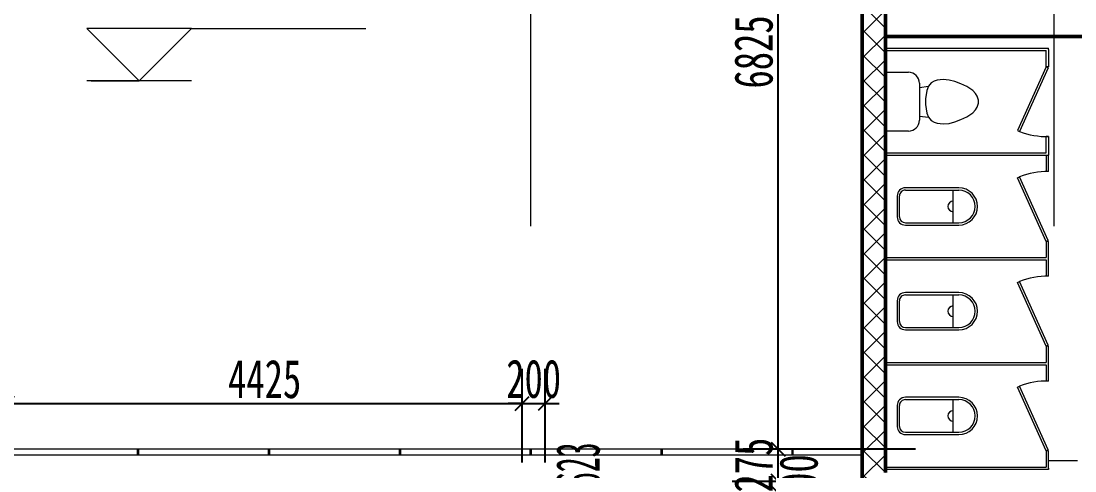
# Model space of a CAD drawing. Header units: millimetres. Extents: x 124696 to 347024, y 412631 to 564609.
# Drawn here: x 154291 to 163349, y 510540 to 514405 of the extents above; entities that cross this region are included whole.
import ezdxf

# ---------------------------------------------------------------- set-up
doc = ezdxf.new("R2010")
doc.units = ezdxf.units.MM
doc.header["$LTSCALE"] = 1500
doc.header["$MEASUREMENT"] = 0
doc.linetypes.add('二层平面图$0$轴网线_12_3_3_3 mm', pattern=[21, 12, -3, 3, -3])
doc.layers.add('0-建筑底图', color=7, linetype='Continuous')
for name, color, linetype, lineweight in [('二层平面图$0$A-ANNO-IDEN-LEVL', 3, 'Continuous', 15), ('二层平面图$0$A-DOOR-IDEN', 53, 'Continuous', 15), ('二层平面图$0$A-LINE', 7, 'Continuous', 9), ('二层平面图$0$A-WALL-1', 10, 'Continuous', 50), ('二层平面图$0$A-WALL-CURT-PANEL-2', 7, 'Continuous', 9), ('二层平面图$0$A-WALL-CURT-PANEL-3', 140, 'Continuous', 9), ('二层平面图$0$A-WALL-CURT-STILE-2', 7, 'Continuous', 9), ('二层平面图$0$A-WALL-CURT-STILE-3', 7, 'Continuous', 9), ('二层平面图$0$ANNO-DIMS', 3, 'Continuous', 15), ('二层平面图$0$ANNO-DOTE-1', 10, '二层平面图$0$轴网线_12_3_3_3 mm', 15), ('二层平面图$0$P-SANR-FIXT-1', 7, 'Continuous', 9), ('二层平面图$0$WALL-HATCH', 252, 'Continuous', 9)]:
    doc.layers.add(name, color=color, linetype=linetype, lineweight=lineweight)
doc.styles.add('二层平面图$0$黑体_5', font='simhei.ttf', dxfattribs={"width": 0.7, "height": 330})
doc.styles.add('二层平面图$0$黑体_6', font='simhei.ttf', dxfattribs={"width": 0.5, "height": 375})
doc.dimstyles.new('二层平面图$0$直线_2_2mm_黑体_引线_文字在上', dxfattribs={"dimscale": 304.8, "dimtxt": 412.811453, "dimasz": 0.393701, "dimexe": 0.984252, "dimexo": 0.0625, "dimgap": 0.147638, "dimtad": 1, "dimdec": 0, "dimzin": 0, "dimdsep": 46, "dimtxsty": '二层平面图$0$黑体_5', "dimblk1": '二层平面图$0$_Oblique', "dimblk2": '二层平面图$0$_Oblique', "dimsah": 1, "dimcen": 0.09, "dimazin": 0, "dimtfac": 1, "dimtdec": 4, "dimtix": 1, "dimtmove": 0, "dimatfit": 3, "dimfxl": 3.937008, "dimfxlon": 1, "dimtvp": 1, "dimtolj": 1, "dimtzin": 0, "dimarcsym": 2})
doc.dimstyles.new('二层平面图$0$直线_2_2mm_黑体_引线_文字在上_2', dxfattribs={"dimscale": 304.8, "dimtxt": 412.811453, "dimasz": 0.393701, "dimexe": 0.984252, "dimexo": 0.0625, "dimgap": 0.147638, "dimtad": 1, "dimdec": 0, "dimzin": 0, "dimdsep": 46, "dimtxsty": '二层平面图$0$黑体_5', "dimblk1": '二层平面图$0$_Oblique', "dimblk2": '二层平面图$0$_Oblique', "dimsah": 1, "dimcen": 0.09, "dimazin": 0, "dimtfac": 1, "dimtdec": 4, "dimtix": 1, "dimtmove": 2, "dimatfit": 3, "dimfxl": 3.937008, "dimfxlon": 1, "dimtvp": 1, "dimtolj": 1, "dimtzin": 0, "dimarcsym": 2})
doc.dimstyles.new('二层平面图$0$直线_2_2mm_黑体_引线_文字在上_3', dxfattribs={"dimscale": 304.8, "dimtxt": 412.811453, "dimasz": 0.393701, "dimexe": 0.984252, "dimexo": 0.0625, "dimgap": 0.147638, "dimtad": 1, "dimdec": 0, "dimzin": 0, "dimdsep": 46, "dimtxsty": '二层平面图$0$黑体_5', "dimblk1": '二层平面图$0$_Oblique', "dimblk2": '二层平面图$0$_Oblique', "dimsah": 1, "dimcen": 0.09, "dimazin": 0, "dimtfac": 1, "dimtdec": 4, "dimtix": 1, "dimtmove": 0, "dimatfit": 3, "dimfxl": 3.937008, "dimfxlon": 1, "dimtvp": 1, "dimtolj": 1, "dimtzin": 0, "dimarcsym": 2})

# ---------------------------------------------------------------- blocks, each defined once
blk = doc.blocks.new('二层平面图$0$蹲间_多个_2D - 900 x 1400 mm 内开-12511333-104-2F')
at = {"layer": '二层平面图$0$P-SANR-FIXT-1'}
for p, q in [((115, -1500), (115, -100)), ((125, -1500), (115, -1500))]:
    blk.add_line(p, q, dxfattribs=at)
blk = doc.blocks.new('二层平面图$0$M_单个蹲间 - 单个蹲间-3468656-104-2F')
at = {"layer": '二层平面图$0$P-SANR-FIXT-1'}
for p, q in [((10, 0), (10, -1380)), ((290, -170), (290, -630)), ((310, -170), (310, -630)), ((540, -100), (360, -100)), ((360, -120), (540, -120)), ((590, -170), (590, -630)), ((610, -630), (610, -170)), ((310, -580), (590, -580)), ((150, -1380), (697.1, -1133.7)), ((158.2, -1398.2), (705.3, -1152)), ((697.1, -1133.7), (705.3, -1152)), ((0, -1400), (150, -1400)), ((150, -1380), (10, -1380)), ((158.2, -1398.2), (150, -1380)), ((150, -1400), (150, -1380)), ((890, -1380), (750, -1380)), ((750, -1400), (750, -1380)), ((750, -1400), (890, -1400))]:
    blk.add_line(p, q, dxfattribs=at)
for centre, radius, start, end in [((360, -170), 70, 90, 180), ((360, -170), 50, 90, 180), ((540, -170), 70, 360, 90), ((540, -170), 50, 360, 90), ((450, -580), 45, 0, 180), ((450, -630), 160, 180, 360), ((450, -630), 140, 180, 360), ((99.1, -1389.2), 651, 359.0464, 21.36813)]:
    blk.add_arc(centre, radius, start, end, dxfattribs=at)
blk = doc.blocks.new('二层平面图$0$M_单个蹲间 - 单个蹲间-V2-104-2F')
at = {"layer": '二层平面图$0$P-SANR-FIXT-1'}
for p, q in [((10, 0), (10, -1380)), ((890, 0), (890, -1380)), ((290, -170), (290, -630)), ((310, -170), (310, -630)), ((540, -100), (360, -100)), ((360, -120), (540, -120)), ((590, -170), (590, -630)), ((610, -630), (610, -170)), ((310, -580), (590, -580)), ((150, -1380), (697.1, -1133.7)), ((158.2, -1398.2), (705.3, -1152)), ((697.1, -1133.7), (705.3, -1152)), ((0, -1400), (150, -1400)), ((150, -1380), (10, -1380)), ((158.2, -1398.2), (150, -1380)), ((150, -1400), (150, -1380)), ((890, -1380), (750, -1380)), ((750, -1400), (750, -1380)), ((750, -1400), (900, -1400))]:
    blk.add_line(p, q, dxfattribs=at)
for centre, radius, start, end in [((360, -170), 70, 90, 180), ((360, -170), 50, 90, 180), ((540, -170), 70, 360, 90), ((540, -170), 50, 360, 90), ((450, -580), 45, 0, 180), ((450, -630), 160, 180, 360), ((450, -630), 140, 180, 360), ((99.1, -1389.2), 651, 359.0464, 21.36813)]:
    blk.add_arc(centre, radius, start, end, dxfattribs=at)
blk = doc.blocks.new('二层平面图$0$系统嵌板 - 白色蜂窝铝板-11874036-104-2F')
at = {"layer": '二层平面图$0$A-WALL-CURT-PANEL-3'}
for p, q in [((558.5, 0), (-558.5, 0)), ((-558.5, 0), (-558.5, -50)), ((558.5, -50), (558.5, 0)), ((-558.5, -50), (558.5, -50))]:
    blk.add_line(p, q, dxfattribs=at)
blk = doc.blocks.new('二层平面图$0$系统嵌板 - 白色蜂窝铝板-13128289-104-2F')
at = {"layer": '二层平面图$0$A-WALL-CURT-PANEL-3'}
for p, q in [((293, 0), (-293, 0)), ((-293, 0), (-293, -50)), ((293, -50), (293, 0)), ((-293, -50), (293, -50))]:
    blk.add_line(p, q, dxfattribs=at)
blk = doc.blocks.new('二层平面图$0$矩形竖梃 - 8 x 50 mm 蜂窝铝板幕墙开缝-11874035-104-2F')
at = {"layer": '二层平面图$0$A-WALL-CURT-STILE-3'}
for p, q in [((-4, 50), (4, 50)), ((-4, 0), (-4, 50)), ((4, 0), (-4, 0)), ((4, 50), (4, 0))]:
    blk.add_line(p, q, dxfattribs=at)
blk = doc.blocks.new('二层平面图$0$座便器隔间 - 单个 2D - 900 x 1400 mm 内开-6128277-104-2F')
at = {"layer": '二层平面图$0$P-SANR-FIXT-1'}
for p, q in [((125, 1500), (115, 1500)), ((115, 100), (115, 1500)), ((1025, 1500), (1035, 1500)), ((1035, 100), (1035, 1500))]:
    blk.add_line(p, q, dxfattribs=at)
blk = doc.blocks.new('二层平面图$0$单个座便器隔间 - 单个座便器隔间 1500 长-V162-104-2F')
at = {"layer": '二层平面图$0$P-SANR-FIXT-1'}
for p, q in [((0, 1400), (150, 1400)), ((10, 0), (10, 1380)), ((150, 1380), (10, 1380)), ((150, 1400), (150, 1380)), ((158.2, 1398.2), (150, 1380)), ((150, 1380), (697.1, 1133.7)), ((158.2, 1398.2), (705.3, 1152)), ((750, 1400), (900, 1400)), ((750, 1400), (750, 1380)), ((890, 1380), (750, 1380)), ((890, 0), (890, 1380)), ((697.1, 1133.7), (705.3, 1152)), ((355, 748.7), (319.8, 697.9)), ((380.4, 774.1), (355, 748.7)), ((402.4, 786.8), (380.4, 774.1)), ((437.3, 799.5), (402.4, 786.8)), ((462.7, 799.5), (437.3, 799.5)), ((497.6, 786.8), (462.7, 799.5)), ((519.6, 774.1), (497.6, 786.8)), ((545, 748.7), (519.6, 774.1)), ((580.2, 697.9), (545, 748.7)), ((296.1, 647.1), (277.6, 596.3)), ((319.8, 697.9), (296.1, 647.1)), ((603.9, 647.1), (580.2, 697.9)), ((622.4, 596.3), (603.9, 647.1)), ((263.9, 545.3), (259.5, 494.7)), ((277.6, 596.3), (263.9, 545.3)), ((636.1, 545.3), (622.4, 596.3)), ((640.5, 494.7), (636.1, 545.3)), ((259.5, 494.7), (261.7, 469.4)), ((261.7, 469.4), (266.2, 443.9)), ((633.8, 443.9), (638.3, 469.4)), ((638.3, 469.4), (640.5, 494.7)), ((266.2, 443.9), (273, 418.5)), ((273, 418.5), (287.4, 393.1)), ((287.4, 393.1), (317.7, 367.7)), ((317.7, 367.7), (352.6, 355)), ((326.5, 290.9), (317.7, 367.7)), ((547.4, 355), (582.3, 367.7)), ((573.5, 290.9), (582.3, 367.7)), ((582.3, 367.7), (612.6, 393.1)), ((612.6, 393.1), (627, 418.5)), ((627, 418.5), (633.8, 443.9)), ((291.3, 290.9), (608.8, 290.9)), ((352.6, 355), (424.6, 342.3)), ((424.6, 342.3), (475.4, 342.3)), ((475.4, 342.3), (547.4, 355)), ((196.6, 0), (196.6, 196.2)), ((703.4, 196.2), (703.4, 0))]:
    blk.add_line(p, q, dxfattribs=at)
for centre, radius, start, end in [((99.1, 1389.2), 651, 338.63187, 0.9536), ((291.3, 196.2), 94.6, 90, 180), ((608.8, 196.2), 94.6, 360, 90)]:
    blk.add_arc(centre, radius, start, end, dxfattribs=at)
blk = doc.blocks.new('二层平面图$0$_Oblique')
at = {"color": 0, "linetype": 'ByBlock', "lineweight": -2}
blk.add_line((-0.5, -0.5), (0.5, 0.5), dxfattribs=at)
blk = doc.blocks.new('*D2499')
at = {"layer": '二层平面图$0$ANNO-DIMS', "color": 0, "lineweight": -2, "transparency": 16777216}
for p, q in [((14445.5, 54100), (15926.5, 54100)), ((15626.5, 54000), (15626.5, 54100)), ((14445.5, 54000), (15926.5, 54000))]:
    blk.add_line(p, q, dxfattribs=at)
at = {"layer": '二层平面图$0$ANNO-DIMS', "color": 0, "lineweight": -2, "transparency": 16777216, "xscale": 120, "yscale": 120, "zscale": 120}
for p, rotation in [((15626.5, 54100), 90), ((15626.5, 54000), 270)]:
    blk.add_blockref('二层平面图$0$_Oblique', p, dxfattribs=dict(at, rotation=rotation))
at = {"layer": '二层平面图$0$ANNO-DIMS', "color": 0, "transparency": 16777216, "insert": (15636.4, 53859.4), "char_height": 330, "width": 604.817, "attachment_point": 1, "rotation": 90, "line_spacing_factor": 0.872751, "style": '二层平面图$0$黑体_5'}
blk.add_mtext('\\A1;100', dxfattribs=at)
blk = doc.blocks.new('*D2500')
at = {"layer": '二层平面图$0$ANNO-DIMS', "color": 0, "lineweight": -2, "transparency": 16777216}
for p, q in [((15626.5, 54375), (15626.5, 54495)), ((16807.4, 54375), (15326.5, 54375)), ((15626.5, 54100), (15626.5, 54375)), ((14445.5, 54100), (15926.5, 54100)), ((15626.5, 54100), (15626.5, 53980))]:
    blk.add_line(p, q, dxfattribs=at)
at = {"layer": '二层平面图$0$ANNO-DIMS', "color": 0, "lineweight": -2, "transparency": 16777216, "xscale": 120, "yscale": 120, "zscale": 120}
for p, rotation in [((15626.5, 54375), 270), ((15626.5, 54100), 90)]:
    blk.add_blockref('二层平面图$0$_Oblique', p, dxfattribs=dict(at, rotation=rotation))
at = {"layer": '二层平面图$0$ANNO-DIMS', "color": 0, "transparency": 16777216, "insert": (15416.5, 54237.5), "char_height": 330, "width": 604.817, "attachment_point": 5, "rotation": 90, "style": '二层平面图$0$黑体_5'}
blk.add_mtext('\\A1;275', dxfattribs=at)
blk = doc.blocks.new('*D2501')
at = {"layer": '二层平面图$0$ANNO-DIMS', "color": 0, "lineweight": -2, "transparency": 16777216}
for p, q in [((16807.4, 61200), (15326.5, 61200)), ((15626.5, 54375), (15626.5, 61200)), ((16807.4, 54375), (15326.5, 54375))]:
    blk.add_line(p, q, dxfattribs=at)
at = {"layer": '二层平面图$0$ANNO-DIMS', "color": 0, "lineweight": -2, "transparency": 16777216, "xscale": 120, "yscale": 120, "zscale": 120}
for p, rotation in [((15626.5, 61200), 90), ((15626.5, 54375), 270)]:
    blk.add_blockref('二层平面图$0$_Oblique', p, dxfattribs=dict(at, rotation=rotation))
at = {"layer": '二层平面图$0$ANNO-DIMS', "color": 0, "transparency": 16777216, "insert": (15416.5, 57787.5), "char_height": 330, "width": 806.422, "attachment_point": 5, "rotation": 90, "style": '二层平面图$0$黑体_5'}
blk.add_mtext('\\A1;6825', dxfattribs=at)
blk = doc.blocks.new('*D2582')
at = {"layer": '二层平面图$0$ANNO-DIMS', "color": 0, "lineweight": -2, "transparency": 16777216}
for p, q in [((9000, 55946.7), (9000, 54465.7)), ((13425, 54260.9), (13425, 55065.7)), ((9000, 54765.7), (13425, 54765.7))]:
    blk.add_line(p, q, dxfattribs=at)
at = {"layer": '二层平面图$0$ANNO-DIMS', "color": 0, "lineweight": -2, "transparency": 16777216, "xscale": 120, "yscale": 120, "zscale": 120, "rotation": 180}
blk.add_blockref('二层平面图$0$_Oblique', (9000, 54765.7), dxfattribs=at)
at = {"layer": '二层平面图$0$ANNO-DIMS', "color": 0, "lineweight": -2, "transparency": 16777216, "xscale": 120, "yscale": 120, "zscale": 120}
blk.add_blockref('二层平面图$0$_Oblique', (13425, 54765.7), dxfattribs=at)
at = {"layer": '二层平面图$0$ANNO-DIMS', "color": 0, "transparency": 16777216, "insert": (11212.5, 54975.7), "char_height": 330, "width": 806.422, "attachment_point": 5, "style": '二层平面图$0$黑体_5'}
blk.add_mtext('\\A1;4425', dxfattribs=at)
blk = doc.blocks.new('*D2583')
at = {"layer": '二层平面图$0$ANNO-DIMS', "color": 0, "lineweight": -2, "transparency": 16777216}
for p, q in [((13425, 54260.9), (13425, 55065.7)), ((13625, 54260.9), (13625, 55065.7)), ((13425, 54765.7), (13305, 54765.7)), ((13425, 54765.7), (13625, 54765.7)), ((13625, 54765.7), (13745, 54765.7))]:
    blk.add_line(p, q, dxfattribs=at)
at = {"layer": '二层平面图$0$ANNO-DIMS', "color": 0, "lineweight": -2, "transparency": 16777216, "xscale": 120, "yscale": 120, "zscale": 120}
blk.add_blockref('二层平面图$0$_Oblique', (13425, 54765.7), dxfattribs=at)
at = {"layer": '二层平面图$0$ANNO-DIMS', "color": 0, "lineweight": -2, "transparency": 16777216, "xscale": 120, "yscale": 120, "zscale": 120, "rotation": 180}
blk.add_blockref('二层平面图$0$_Oblique', (13625, 54765.7), dxfattribs=at)
at = {"layer": '二层平面图$0$ANNO-DIMS', "color": 0, "transparency": 16777216, "insert": (13525, 54977.6), "char_height": 330, "width": 604.817, "attachment_point": 5, "style": '二层平面图$0$黑体_5'}
blk.add_mtext('\\A1;200', dxfattribs=at)
blk = doc.blocks.new('二层平面图$0$高程点 - 高程点符号-322107-104-2F')
at = {"layer": '二层平面图$0$A-ANNO-IDEN-LEVL'}
for p, q in [((-3, 3), (-13, 3)), ((-3, 3), (3, 3)), ((0, 0), (-3, 3)), ((0, 0), (3, 3)), ((-2.999, 0), (2.991, 0))]:
    blk.add_line(p, q, dxfattribs=at)
blk = doc.blocks.new('二层平面图')
at = {"layer": '二层平面图$0$WALL-HATCH'}
h = blk.add_hatch(dxfattribs=at)
h.set_pattern_fill('FP_1', color=8, style=0, pattern_type=2)
h.set_pattern_definition([(45, (0, 0), (-106.066, 106.066), []), (135, (0, 0), (-106.066, -106.066), [])])
h.paths.add_polyline_path([(16550, 54100), (16550, 61200), (16350, 61200), (16350, 54100)])
h.paths.add_polyline_path([(16550, 62700), (16550, 63325), (16350, 63325), (16350, 62700)])
at = {"layer": '二层平面图$0$A-ANNO-IDEN-LEVL', "color": 8}
for p, q in [((9721.1, 57538.2), (9943.1, 57538.2)), ((9943.1, 57538.2), (10133.4, 57538.2))]:
    blk.add_line(p, q, dxfattribs=at)
at = {"layer": '二层平面图$0$A-LINE', "color": 8}
for p, q in [((16350, 54325), (16340, 54325)), ((18200, 54275), (17950, 54275))]:
    blk.add_line(p, q, dxfattribs=at)
at = {"layer": '二层平面图$0$A-WALL-1', "color": 8}
for p, q in [((16350, 61200), (16350, 54100)), ((16550, 54175), (16550, 61200)), ((16550, 57920), (20000, 57920))]:
    blk.add_line(p, q, dxfattribs=at)
at = {"layer": '二层平面图$0$ANNO-DOTE-1', "color": 8}
for p, q in [((13500, -6710.3), (13500, 106757.2)), ((18000, -6710.3), (18000, 106757.2))]:
    blk.add_line(p, q, dxfattribs=at)
at = {"layer": '二层平面图$0$A-ANNO-IDEN-LEVL', "color": 8, "extrusion": (0, 0, -1), "xscale": 149.9999999999999, "yscale": 149.9999999999999, "zscale": 149.9999999999999}
blk.add_blockref('二层平面图$0$高程点 - 高程点符号-322107-104-2F', (-10133.4, 57538.2), dxfattribs=at)
at = {"layer": '二层平面图$0$A-WALL-CURT-PANEL-2', "color": 8}
for name, p in [('二层平面图$0$系统嵌板 - 白色蜂窝铝板-11874036-104-2F', (9562.5, 54375)), ('二层平面图$0$系统嵌板 - 白色蜂窝铝板-11874036-104-2F', (10687.5, 54375)), ('二层平面图$0$系统嵌板 - 白色蜂窝铝板-11874036-104-2F', (11812.5, 54375)), ('二层平面图$0$系统嵌板 - 白色蜂窝铝板-11874036-104-2F', (12937.5, 54375)), ('二层平面图$0$系统嵌板 - 白色蜂窝铝板-11874036-104-2F', (14062.5, 54375)), ('二层平面图$0$系统嵌板 - 白色蜂窝铝板-11874036-104-2F', (15187.5, 54375)), ('二层平面图$0$系统嵌板 - 白色蜂窝铝板-13128289-104-2F', (16047, 54375))]:
    blk.add_blockref(name, p, dxfattribs=at)
at = {"layer": '二层平面图$0$A-WALL-CURT-STILE-2', "color": 8, "extrusion": (0, 0, -1), "rotation": 180}
for p in [(-10125, 54375), (-11250, 54375), (-12375, 54375), (-13500, 54375), (-14625, 54375), (-15750, 54375)]:
    blk.add_blockref('二层平面图$0$矩形竖梃 - 8 x 50 mm 蜂窝铝板幕墙开缝-11874035-104-2F', p, dxfattribs=at)
at = {"layer": '二层平面图$0$P-SANR-FIXT-1', "color": 8}
for name, p, rotation in [('二层平面图$0$座便器隔间 - 单个 2D - 900 x 1400 mm 内开-6128277-104-2F', (16450, 57935), 269.9999999999999), ('二层平面图$0$单个座便器隔间 - 单个座便器隔间 1500 长-V162-104-2F', (16550, 57810), 269.9999999999999), ('二层平面图$0$M_单个蹲间 - 单个蹲间-3468656-104-2F', (16550, 56010), 89.99999999999991), ('二层平面图$0$M_单个蹲间 - 单个蹲间-V2-104-2F', (16550, 55110), 89.99999999999991), ('二层平面图$0$M_单个蹲间 - 单个蹲间-V2-104-2F', (16550, 54210), 89.99999999999991), ('二层平面图$0$蹲间_多个_2D - 900 x 1400 mm 内开-12511333-104-2F', (16450, 54085), 89.99999999999991)]:
    blk.add_blockref(name, p, dxfattribs=dict(at, rotation=rotation))
at = {"layer": '二层平面图$0$A-DOOR-IDEN', "color": 8, "insert": (13716.8, 53921.4), "char_height": 375, "width": 673.417, "attachment_point": 1, "rotation": 90, "style": '二层平面图$0$黑体_6'}
blk.add_mtext('0623', dxfattribs=at)
at = {"layer": '二层平面图$0$ANNO-DIMS', "color": 8}
for base, p1, p2, override, picture, middle in [((15626.5, 61200), (16826.5, 54375), (16826.5, 61200), {"dimpost": '<>', "dimfxl": 6825}, '*D2501', (15416.5, 57787.5)), ((15626.5, 54375), (14426.5, 54100), (16826.5, 54375), {"dimpost": '<>', "dimfxl": 2415.703831}, '*D2500', (15416.5, 54237.5))]:
    dim = blk.add_linear_dim(base=base, p1=p1, p2=p2, angle=90, dimstyle='二层平面图$0$直线_2_2mm_黑体_引线_文字在上', override=override, dxfattribs=at)
    dim.commit()
    dim.dimension.update_dxf_attribs({"geometry": picture, "text_midpoint": middle})
for base, p1, p2, override, picture, middle in [((13425, 54765.7), (9000, 55965.7), (13425, 54241.9), {"dimpost": '<>', "dimfxl": 4748.927436}, '*D2582', (11212.5, 54975.7)), ((13625, 54765.7), (13425, 54241.9), (13625, 54241.9), {"dimpost": '<>', "dimfxl": 200}, '*D2583', (13525, 54977.6))]:
    dim = blk.add_linear_dim(base=base, p1=p1, p2=p2, dimstyle='二层平面图$0$直线_2_2mm_黑体_引线_文字在上_3', override=override, dxfattribs=at)
    dim.commit()
    dim.dimension.update_dxf_attribs({"geometry": picture, "text_midpoint": middle})
dim = blk.add_linear_dim(base=(15626.5, 54100), p1=(14426.5, 54000), p2=(14426.5, 54100), angle=90, dimstyle='二层平面图$0$直线_2_2mm_黑体_引线_文字在上_2', override={"dimpost": '<>', "dimfxl": 100}, dxfattribs=at)
dim.commit()
dim.dimension.update_dxf_attribs({"geometry": '*D2499', "text_midpoint": (15856.4, 54161.8), "dimtype": 160, "text_rotation": 90})

msp = doc.modelspace()

# ---------------------------------------------------------------- block references
at = {"layer": '0-建筑底图'}
msp.add_blockref('二层平面图', (145171.7, 456352), dxfattribs=at)

doc.saveas('drawing.dxf')
